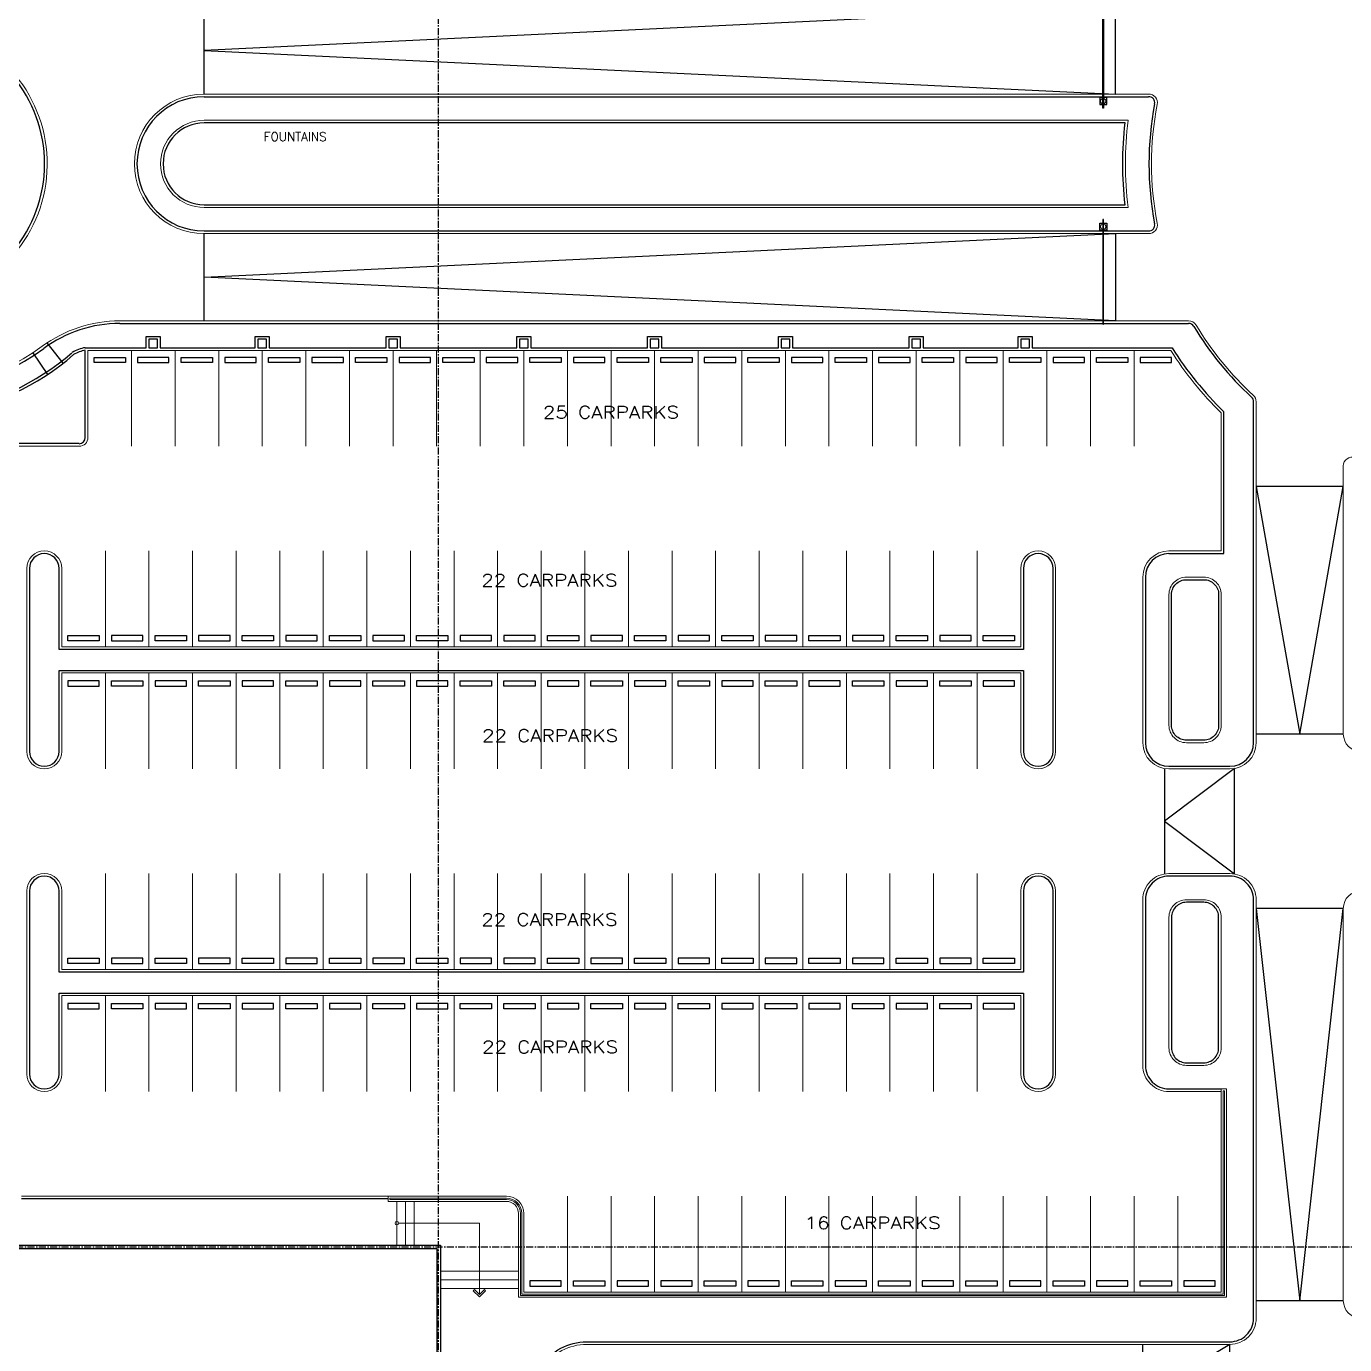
# Model space of a CAD drawing. Header units: inches. Extents: x 35355 to 94322, y -3056 to 38234.
# Drawn here: x 91272 to 92202, y 2186 to 3116 of the extents above; entities that cross this region are included whole.
import ezdxf
from ezdxf.enums import TextEntityAlignment as Align

# ---------------------------------------------------------------- set-up
doc = ezdxf.new("R2010")
doc.units = ezdxf.units.IN
doc.header["$MEASUREMENT"] = 0
doc.linetypes.add('CENTERX2', pattern=[4, 2.5, -0.5, 0.5, -0.5])
doc.linetypes.add('HIDDEN', pattern=[0.375, 0.25, -0.125])
for name, color, linetype in [('AR-AXIS', 9, 'CENTERX2'), ('AR-SHEET-NM', 4, 'Continuous'), ('CURB-2', 8, 'Continuous'), ('DOOR', 8, 'Continuous'), ('HIDDEN', 8, 'HIDDEN'), ('RAMP', 1, 'Continuous'), ('RETAINING WALL', 3, 'Continuous'), ('WHEEL BUMP', 6, 'Continuous')]:
    doc.layers.add(name, color=color, linetype=linetype)
for name, color, linetype, lineweight in [('CARLINE', 8, 'Continuous', 18), ('CURVE', 8, 'Continuous', 18), ('RAILING', 1, 'Continuous', 18), ('schematic lines', 110, 'Continuous', 25), ('STAIR', 8, 'Continuous', 18), ('WALL2', 4, 'Continuous', 18)]:
    doc.layers.add(name, color=color, linetype=linetype, lineweight=lineweight)
doc.styles.add('ROMANS', font='romans.shx', dxfattribs={"width": 0.85})

# ---------------------------------------------------------------- blocks, each defined once
blk = doc.blocks.new('AHHMS TEMPLATE')
at = {"layer": 'AR-AXIS', "color": 8, "ltscale": 2}
for p, q in [((-1490178.82, 81994.85), (-1490178.82, 85059.97)), ((-1492933, 82819.86), (-1488915.15, 82819.86))]:
    blk.add_line(p, q, dxfattribs=at)
at = {"layer": 'CARLINE', "color": 8}
for p, q in [((-1490395.6, 83384.73), (-1490395.6, 83452.42)), ((-1490364.84, 83384.73), (-1490364.84, 83452.42)), ((-1490334.07, 83384.73), (-1490334.07, 83452.42)), ((-1490303.31, 83384.73), (-1490303.31, 83452.42)), ((-1490272.54, 83384.73), (-1490272.54, 83452.42)), ((-1490241.77, 83384.73), (-1490241.77, 83452.42)), ((-1490211.01, 83384.73), (-1490211.01, 83452.42)), ((-1490180.24, 83384.73), (-1490180.24, 83452.42)), ((-1490149.47, 83384.73), (-1490149.47, 83452.42)), ((-1490118.71, 83384.73), (-1490118.71, 83452.42)), ((-1490087.94, 83384.73), (-1490087.94, 83452.42)), ((-1490057.17, 83384.73), (-1490057.17, 83452.42)), ((-1490026.41, 83384.73), (-1490026.41, 83452.42)), ((-1489995.64, 83384.73), (-1489995.64, 83452.42)), ((-1489964.87, 83384.73), (-1489964.87, 83452.42)), ((-1489934.11, 83384.73), (-1489934.11, 83452.42)), ((-1489903.34, 83384.73), (-1489903.34, 83452.42)), ((-1489872.57, 83384.73), (-1489872.57, 83452.42)), ((-1489841.81, 83384.73), (-1489841.81, 83452.42)), ((-1489811.04, 83384.73), (-1489811.04, 83452.42)), ((-1489780.27, 83384.73), (-1489780.27, 83452.42)), ((-1489749.51, 83384.73), (-1489749.51, 83452.42)), ((-1489718.74, 83384.73), (-1489718.74, 83452.42)), ((-1489687.97, 83384.73), (-1489687.97, 83452.42)), ((-1490414.06, 83243.21), (-1490414.06, 83310.89)), ((-1490383.3, 83243.21), (-1490383.3, 83310.89)), ((-1490352.53, 83243.21), (-1490352.53, 83310.89)), ((-1490321.77, 83243.21), (-1490321.77, 83310.89)), ((-1490291, 83243.21), (-1490291, 83310.89)), ((-1490260.23, 83243.21), (-1490260.23, 83310.89)), ((-1490229.47, 83243.21), (-1490229.47, 83310.89)), ((-1490198.7, 83243.21), (-1490198.7, 83310.89)), ((-1490167.93, 83243.21), (-1490167.93, 83310.89)), ((-1490137.17, 83243.21), (-1490137.17, 83310.89)), ((-1490106.4, 83243.21), (-1490106.4, 83310.89)), ((-1490075.63, 83243.21), (-1490075.63, 83310.89)), ((-1490044.87, 83243.21), (-1490044.87, 83310.89)), ((-1490014.1, 83243.21), (-1490014.1, 83310.89)), ((-1489983.33, 83243.21), (-1489983.33, 83310.89)), ((-1489952.57, 83243.21), (-1489952.57, 83310.89)), ((-1489921.8, 83243.21), (-1489921.8, 83310.89)), ((-1489891.03, 83243.21), (-1489891.03, 83310.89)), ((-1489860.27, 83243.21), (-1489860.27, 83310.89)), ((-1489829.5, 83243.21), (-1489829.5, 83310.89)), ((-1489798.73, 83243.21), (-1489798.73, 83310.89)), ((-1490414.06, 83157.06), (-1490414.06, 83224.75)), ((-1490383.3, 83157.06), (-1490383.3, 83224.75)), ((-1490352.53, 83157.06), (-1490352.53, 83224.75)), ((-1490321.77, 83157.06), (-1490321.77, 83224.75)), ((-1490291, 83157.06), (-1490291, 83224.75)), ((-1490260.23, 83157.06), (-1490260.23, 83224.75)), ((-1490229.47, 83157.06), (-1490229.47, 83224.75)), ((-1490198.7, 83157.06), (-1490198.7, 83224.75)), ((-1490167.93, 83157.06), (-1490167.93, 83224.75)), ((-1490137.17, 83224.75), (-1490137.17, 83157.06)), ((-1490106.4, 83224.75), (-1490106.4, 83157.06)), ((-1490075.63, 83224.75), (-1490075.63, 83157.06)), ((-1490044.87, 83224.75), (-1490044.87, 83157.06)), ((-1490014.1, 83224.75), (-1490014.1, 83157.06)), ((-1489983.33, 83224.75), (-1489983.33, 83157.06)), ((-1489952.57, 83224.75), (-1489952.57, 83157.06)), ((-1489921.8, 83224.75), (-1489921.8, 83157.06)), ((-1489891.03, 83224.75), (-1489891.03, 83157.06)), ((-1489860.27, 83224.75), (-1489860.27, 83157.06)), ((-1489829.5, 83224.75), (-1489829.5, 83157.06)), ((-1489798.73, 83224.75), (-1489798.73, 83157.06)), ((-1490414.06, 83015.53), (-1490414.06, 83083.22)), ((-1490383.3, 83015.53), (-1490383.3, 83083.22)), ((-1490352.53, 83015.53), (-1490352.53, 83083.22)), ((-1490321.77, 83015.53), (-1490321.77, 83083.22)), ((-1490291, 83015.53), (-1490291, 83083.22)), ((-1490260.23, 83015.53), (-1490260.23, 83083.22)), ((-1490229.47, 83015.53), (-1490229.47, 83083.22)), ((-1490198.7, 83015.53), (-1490198.7, 83083.22)), ((-1490167.93, 83015.53), (-1490167.93, 83083.22)), ((-1490137.17, 83015.53), (-1490137.17, 83083.22)), ((-1490106.4, 83015.53), (-1490106.4, 83083.22)), ((-1490075.63, 83015.53), (-1490075.63, 83083.22)), ((-1490044.87, 83015.53), (-1490044.87, 83083.22)), ((-1490014.1, 83015.53), (-1490014.1, 83083.22)), ((-1489983.33, 83015.53), (-1489983.33, 83083.22)), ((-1489952.57, 83015.53), (-1489952.57, 83083.22)), ((-1489921.8, 83015.53), (-1489921.8, 83083.22)), ((-1489891.03, 83015.53), (-1489891.03, 83083.22)), ((-1489860.27, 83015.53), (-1489860.27, 83083.22)), ((-1489829.5, 83015.53), (-1489829.5, 83083.22)), ((-1489798.73, 83015.53), (-1489798.73, 83083.22)), ((-1490414.06, 82929.39), (-1490414.06, 82997.07)), ((-1490383.3, 82929.39), (-1490383.3, 82997.07)), ((-1490352.53, 82929.39), (-1490352.53, 82997.07)), ((-1490321.77, 82929.39), (-1490321.77, 82997.07)), ((-1490291, 82929.39), (-1490291, 82997.07)), ((-1490260.23, 82929.39), (-1490260.23, 82997.07)), ((-1490229.47, 82929.39), (-1490229.47, 82997.07)), ((-1490198.7, 82929.39), (-1490198.7, 82997.07)), ((-1490167.93, 82929.39), (-1490167.93, 82997.07)), ((-1490137.17, 82997.07), (-1490137.17, 82929.39)), ((-1490106.4, 82997.07), (-1490106.4, 82929.39)), ((-1490075.63, 82997.07), (-1490075.63, 82929.39)), ((-1490044.87, 82997.07), (-1490044.87, 82929.39)), ((-1490014.1, 82997.07), (-1490014.1, 82929.39)), ((-1489983.33, 82997.07), (-1489983.33, 82929.39)), ((-1489952.57, 82997.07), (-1489952.57, 82929.39)), ((-1489921.8, 82997.07), (-1489921.8, 82929.39)), ((-1489891.03, 82997.07), (-1489891.03, 82929.39)), ((-1489860.27, 82997.07), (-1489860.27, 82929.39)), ((-1489829.5, 82997.07), (-1489829.5, 82929.39)), ((-1489798.73, 82997.07), (-1489798.73, 82929.39)), ((-1490087.94, 82787.86), (-1490087.94, 82855.55)), ((-1490057.17, 82787.86), (-1490057.17, 82855.55)), ((-1490026.41, 82787.86), (-1490026.41, 82855.55)), ((-1489995.64, 82787.86), (-1489995.64, 82855.55)), ((-1489964.87, 82787.86), (-1489964.87, 82855.55)), ((-1489934.11, 82787.86), (-1489934.11, 82855.55)), ((-1489903.34, 82787.86), (-1489903.34, 82855.55)), ((-1489872.57, 82787.86), (-1489872.57, 82855.55)), ((-1489841.81, 82787.86), (-1489841.81, 82855.55)), ((-1489811.04, 82787.86), (-1489811.04, 82855.55)), ((-1489780.27, 82787.86), (-1489780.27, 82855.55)), ((-1489749.51, 82787.86), (-1489749.51, 82855.55)), ((-1489718.74, 82787.86), (-1489718.74, 82855.55)), ((-1489687.97, 82787.86), (-1489687.97, 82855.55)), ((-1489657.21, 82787.86), (-1489657.21, 82855.55))]:
    blk.add_line(p, q, dxfattribs=at)
at = {"layer": 'CURB-2', "color": 8}
for p, q in [((-1490344.34, 83631.42), (-1489677.71, 83631.42)), ((-1490403.84, 83471.43), (-1489649.51, 83471.43)), ((-1490465.19, 83450.66), (-1490455, 83435.27)), ((-1490443.85, 83443.3), (-1490455.1, 83457.73)), ((-1490428.22, 83454.26), (-1490385.14, 83454.26)), ((-1490428.22, 83390.88), (-1490428.22, 83452.44)), ((-1490375.3, 83454.26), (-1490308.23, 83454.26)), ((-1490298.38, 83454.26), (-1490215.93, 83454.26)), ((-1490206.08, 83454.26), (-1490123.63, 83454.26)), ((-1490113.78, 83454.26), (-1490031.33, 83454.26)), ((-1490021.48, 83454.26), (-1489939.03, 83454.26)), ((-1489929.18, 83454.26), (-1489846.73, 83454.26)), ((-1489836.88, 83454.26), (-1489769.81, 83454.26)), ((-1489759.97, 83454.26), (-1489661.11, 83454.26)), ((-1489603.67, 83175.52), (-1489603.67, 83416.2)), ((-1489624.6, 83309.05), (-1489624.6, 83409.04)), ((-1490432.52, 83386.58), (-1490518.67, 83386.58)), ((-1489663.36, 83309.05), (-1489624.6, 83309.05)), ((-1489679.98, 83292.43), (-1489679.98, 83175.52)), ((-1489663.36, 83158.9), (-1489620.29, 83158.9)), ((-1490214.51, 82853.71), (-1490473.14, 82853.71))]:
    blk.add_line(p, q, dxfattribs=at)
for points in [[(-1489694.24, 83612.96), (-1490344.34, 83612.96, 0.999999), (-1490344.34, 83555.12), (-1489694.24, 83555.12, -0.060012)], [(-1490467.6, 83169.37, 1), (-1490446.68, 83169.37), (-1490446.68, 83226.59), (-1489766.12, 83226.59), (-1489766.12, 83169.37, 1), (-1489745.2, 83169.37), (-1489745.2, 83298.58, 1), (-1489766.12, 83298.58), (-1489766.12, 83241.36), (-1490446.68, 83241.36), (-1490446.68, 83298.58, 1), (-1490467.6, 83298.58)], [(-1489651.06, 83177.36, -0.414214), (-1489661.52, 83187.83), (-1489661.52, 83280.12, -0.414214), (-1489651.06, 83290.59), (-1489638.75, 83290.59, -0.414214), (-1489628.29, 83280.12), (-1489628.29, 83187.83, -0.414214), (-1489638.75, 83177.36)], [(-1490467.6, 82941.69, 1), (-1490446.68, 82941.69), (-1490446.68, 82998.92), (-1489766.12, 82998.92), (-1489766.12, 82941.69, 1), (-1489745.2, 82941.69), (-1489745.2, 83070.91, 1), (-1489766.12, 83070.91), (-1489766.12, 83013.69), (-1490446.68, 83013.69), (-1490446.68, 83070.91, 1), (-1490467.6, 83070.91)], [(-1489651.06, 83062.91, 0.414214), (-1489661.52, 83052.45), (-1489661.52, 82960.15, 0.414214), (-1489651.06, 82949.69), (-1489638.75, 82949.69, 0.414214), (-1489628.29, 82960.15), (-1489628.29, 83052.45, 0.414214), (-1489638.75, 83062.91)]]:
    blk.add_lwpolyline(points, format="xyb", close=True, dxfattribs=at)
for points in [[(-1490344.34, 83536.66), (-1489677.71, 83536.66, 0.471127), (-1489673.48, 83541.78, 0.471127)], [(-1490800.92, 82426.66), (-1490181.89, 82426.66), (-1490181.89, 82363.28, 0.414214), (-1490177.59, 82358.98), (-1490131.01, 82358.98, 0.414214), (-1490114.4, 82375.59), (-1490114.4, 82449.43, 0.148069), (-1490120.29, 82468.88), (-1490132.5, 82487.2, -0.148069), (-1490139.01, 82508.71), (-1490139.01, 82675.16, -0.148069), (-1490132.5, 82696.66), (-1490106.59, 82735.52, -0.250765), (-1490074.34, 82752.79), (-1489620.29, 82752.79, 0.414214), (-1489603.67, 82769.4), (-1489603.67, 83064.76, 0.414214), (-1489620.29, 83081.37), (-1489663.36, 83081.37, 0.414214), (-1489679.98, 83064.76), (-1489679.98, 82947.85, 0.414214), (-1489663.36, 82931.23), (-1489626.44, 82931.23)]]:
    blk.add_lwpolyline(points, format="xyb", dxfattribs=at)
for points in [[(-1490385.14, 83454.26), (-1490385.14, 83462.26), (-1490375.3, 83462.26), (-1490375.3, 83454.26)], [(-1490377.14, 83454.26), (-1490377.14, 83460.42), (-1490383.3, 83460.42), (-1490383.3, 83454.26), (-1490377.14, 83454.26)], [(-1490308.23, 83454.26), (-1490308.23, 83462.26), (-1490298.38, 83462.26), (-1490298.38, 83454.26)], [(-1490300.23, 83454.26), (-1490300.23, 83460.42), (-1490306.38, 83460.42), (-1490306.38, 83454.26), (-1490300.23, 83454.26)], [(-1490215.93, 83454.26), (-1490215.93, 83462.26), (-1490206.08, 83462.26), (-1490206.08, 83454.26)], [(-1490207.93, 83454.26), (-1490207.93, 83460.42), (-1490214.08, 83460.42), (-1490214.08, 83454.26), (-1490207.93, 83454.26)], [(-1490123.63, 83454.26), (-1490123.63, 83462.26), (-1490113.78, 83462.26), (-1490113.78, 83454.26)], [(-1490115.63, 83454.26), (-1490115.63, 83460.42), (-1490121.78, 83460.42), (-1490121.78, 83454.26), (-1490115.63, 83454.26)], [(-1490031.33, 83454.26), (-1490031.33, 83462.26), (-1490021.48, 83462.26), (-1490021.48, 83454.26)], [(-1490023.33, 83454.26), (-1490023.33, 83460.42), (-1490029.48, 83460.42), (-1490029.48, 83454.26), (-1490023.33, 83454.26)], [(-1489939.03, 83454.26), (-1489939.03, 83462.26), (-1489929.18, 83462.26), (-1489929.18, 83454.26)], [(-1489931.03, 83454.26), (-1489931.03, 83460.42), (-1489937.18, 83460.42), (-1489937.18, 83454.26), (-1489931.03, 83454.26)], [(-1489846.73, 83454.26), (-1489846.73, 83462.26), (-1489836.88, 83462.26), (-1489836.88, 83454.26)], [(-1489838.73, 83454.26), (-1489838.73, 83460.42), (-1489844.88, 83460.42), (-1489844.88, 83454.26), (-1489838.73, 83454.26)], [(-1489769.81, 83454.26), (-1489769.81, 83462.26), (-1489759.97, 83462.26), (-1489759.97, 83454.26)], [(-1489761.81, 83454.26), (-1489761.81, 83460.42), (-1489767.97, 83460.42), (-1489767.97, 83454.26), (-1489761.81, 83454.26)]]:
    blk.add_lwpolyline(points, dxfattribs=at)
for centre, radius, start, end in [((-1490553.55, 83584.04), 96.61, 280.88942, 79.11058), ((-1490344.34, 83584.04), 47.38, 90, 270), ((-1489677.71, 83627.11), 4.31, 349.09452, 90), ((-1489454.15, 83584.04), 223.36, 169.09452, 190.90548), ((-1490553.55, 83584.04), 161.83, 217.45058, 306.40152), ((-1490403.84, 83380.98), 90.45, 90, 126.40152), ((-1489649.51, 83467.12), 4.31, 30.89815, 90), ((-1489454.15, 83584.04), 223.36, 210.89815, 227.49337), ((-1490553.55, 83584.04), 176.6, 278.66232, 311.0169), ((-1490424.87, 83430.77), 23.78, 98.09059, 121.84617), ((-1490424.87, 83430.77), 21.93, 98.77674, 121.84617), ((-1489454.15, 83584.04), 244.29, 212.08889, 225.7546), ((-1490553.55, 83584.04), 178.45, 278.66232, 311.0169), ((-1489607.98, 83416.2), 4.31, 0, 47.49337), ((-1490432.52, 83390.88), 4.31, 270, 0), ((-1489663.36, 83292.43), 16.61, 90, 180), ((-1489663.36, 83175.52), 16.61, 180, 270), ((-1489620.29, 83175.52), 16.61, 270, 0)]:
    blk.add_arc(centre, radius, start, end, dxfattribs=at)
at = {"layer": 'CURVE', "color": 8}
for p, q in [((-1490344.34, 83633.26), (-1489677.71, 83633.26)), ((-1490403.84, 83473.28), (-1489649.51, 83473.28)), ((-1490426.37, 83452.42), (-1489662.13, 83452.42)), ((-1490426.37, 83390.88), (-1490426.37, 83452.42)), ((-1489601.83, 83175.52), (-1489601.83, 83416.2)), ((-1489626.44, 83310.89), (-1489626.44, 83408.26)), ((-1490432.52, 83384.73), (-1490518.67, 83384.73)), ((-1489663.36, 83310.89), (-1489626.44, 83310.89)), ((-1490469.44, 83169.37), (-1490469.44, 83298.58)), ((-1490444.83, 83243.21), (-1490444.83, 83298.58)), ((-1489767.97, 83243.21), (-1489767.97, 83298.58)), ((-1489743.35, 83169.37), (-1489743.35, 83298.58)), ((-1489681.82, 83292.43), (-1489681.82, 83175.52)), ((-1490444.83, 83243.21), (-1489767.97, 83243.21)), ((-1490444.83, 83224.75), (-1489767.97, 83224.75)), ((-1490444.83, 83169.37), (-1490444.83, 83224.75)), ((-1489767.97, 83224.75), (-1489767.97, 83169.37)), ((-1489663.36, 83157.06), (-1489620.29, 83157.06)), ((-1490214.51, 82855.55), (-1490473.14, 82855.55))]:
    blk.add_line(p, q, dxfattribs=at)
for points in [[(-1489692.15, 83614.8), (-1490344.34, 83614.8, 0.999999), (-1490344.34, 83553.27), (-1489692.15, 83553.27, -0.064368), (-1489692.15, 83614.8)], [(-1490344.34, 83534.81), (-1489677.71, 83534.81, 0.471127), (-1489671.67, 83542.13)], [(-1489531.98, 83376.64, 0.014289), (-1489520.01, 83372.53, -0.328322), (-1489515.68, 83366.66), (-1489515.68, 83181.67, -1), (-1489540.3, 83181.67), (-1489540.3, 83370.88, -0.523732), (-1489531.98, 83376.64)], [(-1489651.06, 83175.52, -0.414214), (-1489663.36, 83187.83), (-1489663.36, 83280.12, -0.414214), (-1489651.06, 83292.43), (-1489638.75, 83292.43, -0.414214), (-1489626.44, 83280.12), (-1489626.44, 83187.83, -0.414214), (-1489638.75, 83175.52), (-1489651.06, 83175.52)], [(-1490799.07, 82424.82), (-1490183.74, 82424.82), (-1490183.74, 82363.28, 0.414214), (-1490177.59, 82357.13), (-1490131.01, 82357.13, 0.414214), (-1490112.55, 82375.59), (-1490112.55, 82449.43, 0.148069), (-1490118.75, 82469.91), (-1490130.97, 82488.23, -0.148069), (-1490137.17, 82508.71), (-1490137.17, 82675.16, -0.148069), (-1490130.97, 82695.64), (-1490105.06, 82734.5, -0.250765), (-1490074.34, 82750.94), (-1489620.29, 82750.94, 0.414214), (-1489601.83, 82769.4), (-1489601.83, 83064.76, 0.414214), (-1489620.29, 83083.22), (-1489663.36, 83083.22, 0.414214), (-1489681.82, 83064.76), (-1489681.82, 82947.85, 0.414214), (-1489663.36, 82929.39), (-1489626.44, 82929.39)], [(-1490469.44, 82941.69, 1), (-1490444.83, 82941.69), (-1490444.83, 82997.07), (-1489767.97, 82997.07), (-1489767.97, 82941.69, 1), (-1489743.35, 82941.69), (-1489743.35, 83070.91, 1), (-1489767.97, 83070.91), (-1489767.97, 83015.53), (-1490444.83, 83015.53), (-1490444.83, 83070.91, 1), (-1490469.44, 83070.91), (-1490469.44, 82941.69)], [(-1489540.3, 83058.61, -1), (-1489515.68, 83058.61), (-1489515.68, 82781.71, -1), (-1489540.3, 82781.71), (-1489540.3, 83058.61)], [(-1489651.06, 83064.76, 0.414214), (-1489663.36, 83052.45), (-1489663.36, 82960.15, 0.414214), (-1489651.06, 82947.85), (-1489638.75, 82947.85, 0.414214), (-1489626.44, 82960.15), (-1489626.44, 83052.45, 0.414214), (-1489638.75, 83064.76), (-1489651.06, 83064.76)]]:
    blk.add_lwpolyline(points, format="xyb", dxfattribs=at)
for centre, radius, start, end in [((-1490553.55, 83584.04), 98.45, 279.35814, 79.31716), ((-1490344.34, 83584.04), 49.23, 90, 270), ((-1489709.76, 83628.34), 1.86, 99.528, 260.472), ((-1489709.76, 83628.34), 1.86, 279.528, 80.472), ((-1489677.71, 83627.11), 6.15, 349.09452, 90), ((-1489454.15, 83584.04), 221.52, 169.09452, 190.90548), ((-1489709.76, 83539.73), 1.86, 99.528, 260.472), ((-1489709.76, 83539.73), 1.86, 279.528, 80.472), ((-1490553.55, 83584.04), 159.99, 217.45058, 306.40152), ((-1490403.84, 83380.98), 92.3, 90, 126.40152), ((-1489649.51, 83467.12), 6.15, 30.89815, 90), ((-1489454.15, 83584.04), 221.52, 210.89815, 227.49337), ((-1489454.15, 83584.04), 246.13, 212.32696, 225.57299), ((-1489607.98, 83416.2), 6.15, 0, 47.49337), ((-1490432.52, 83390.88), 6.15, 270, 0), ((-1490457.14, 83298.58), 12.31, 0, 180), ((-1489755.66, 83298.58), 12.31, 0, 180), ((-1489663.36, 83292.43), 18.46, 90, 180), ((-1489663.36, 83175.52), 18.46, 180, 270), ((-1489620.29, 83175.52), 18.46, 270, 0), ((-1490457.14, 83169.37), 12.31, 180, 0), ((-1489755.66, 83169.37), 12.31, 180, 0)]:
    blk.add_arc(centre, radius, start, end, dxfattribs=at)
at = {"layer": 'DOOR', "color": 8}
for points in [[(-1489710.07, 83697.26), (-1489709.45, 83697.26), (-1489709.45, 83623.42), (-1489710.07, 83623.42)], [(-1489710.07, 83470.82), (-1489709.45, 83470.82), (-1489709.45, 83544.66), (-1489710.07, 83544.66)]]:
    blk.add_lwpolyline(points, close=True, dxfattribs=at)
at = {"layer": 'HIDDEN', "color": 8}
blk.add_lwpolyline([(-1490805.22, 82821.09), (-1490177.59, 82821.09), (-1490177.59, 82821.09), (-1490177.59, 82459.28), (-1490805.22, 82459.28), (-1490805.22, 82821.09)], dxfattribs=at)
blk.add_lwpolyline([(-1490802.76, 82818.63), (-1490180.05, 82818.63), (-1490180.05, 82461.74), (-1490802.76, 82461.74)], close=True, dxfattribs=at)
at = {"layer": 'RAILING', "color": 8}
for p, q in [((-1489625.06, 82929.88), (-1489625.06, 82786.48)), ((-1489624.13, 82929.88), (-1489625.06, 82929.88)), ((-1489624.13, 82929.88), (-1489624.13, 82785.55)), ((-1490131.01, 82854.17), (-1490213.28, 82854.17)), ((-1490213.28, 82854.17), (-1490213.28, 82853.25)), ((-1490131.01, 82853.25), (-1490213.28, 82853.25)), ((-1490121.01, 82843.25), (-1490121.01, 82785.55)), ((-1490120.09, 82843.25), (-1490120.09, 82786.48)), ((-1490121.01, 82785.55), (-1489624.13, 82785.55)), ((-1490120.09, 82786.48), (-1489625.06, 82786.48))]:
    blk.add_line(p, q, dxfattribs=at)
for radius in [10.92, 10]:
    blk.add_arc((-1490131.01, 82843.25), radius, 0, 90, dxfattribs=at)
at = {"layer": 'RAMP', "color": 8}
for p, q in [((-1489540.3, 83181.67), (-1489601.83, 83181.67)), ((-1489666.44, 83157.06), (-1489666.44, 83083.22)), ((-1489540.3, 82781.71), (-1489601.83, 82781.71)), ((-1489681.82, 82677.1), (-1489681.82, 82750.94))]:
    blk.add_line(p, q, dxfattribs=at)
for points in [[(-1490344.34, 83633.26), (-1490344.34, 83694.8)], [(-1489701.15, 83694.8), (-1490344.34, 83664.03), (-1489701.15, 83633.26), (-1489701.15, 83694.8)], [(-1489701.15, 83473.28), (-1490344.34, 83504.04), (-1489701.15, 83534.81), (-1489701.15, 83473.28)], [(-1490344.34, 83473.28), (-1490344.34, 83534.81)], [(-1489701.15, 83534.81), (-1489701.15, 83473.28)], [(-1489601.74, 83356.36), (-1489571.06, 83181.67), (-1489540.3, 83356.36), (-1489601.74, 83356.36)], [(-1489617.21, 83082.96), (-1489617.21, 83157.34), (-1489666.44, 83120.14), (-1489617.21, 83082.96)], [(-1489601.83, 83058.61), (-1489571.06, 82781.71), (-1489540.3, 83058.61), (-1489601.83, 83058.61)], [(-1489620.29, 82750.94), (-1489681.82, 82714.02), (-1489620.29, 82677.1), (-1489620.29, 82750.94)]]:
    blk.add_lwpolyline(points, dxfattribs=at)
at = {"layer": 'RETAINING WALL', "color": 8}
for points in [[(-1489712.22, 83630.8), (-1489712.22, 83625.88), (-1489707.3, 83625.88), (-1489707.3, 83630.8)], [(-1489712.22, 83537.27), (-1489712.22, 83542.19), (-1489707.3, 83542.19), (-1489707.3, 83537.27)]]:
    blk.add_lwpolyline(points, close=True, dxfattribs=at)
at = {"layer": 'STAIR', "color": 8}
for p, q in [((-1490208.35, 82821.09), (-1490208.35, 82851.86)), ((-1490202.2, 82821.09), (-1490202.2, 82851.86)), ((-1490196.05, 82821.09), (-1490196.05, 82851.86)), ((-1490207.12, 82836.48), (-1490149.99, 82836.48)), ((-1490149.99, 82786.23), (-1490149.99, 82836.48)), ((-1490122.4, 82802.63), (-1490177.59, 82802.63)), ((-1490122.4, 82796.48), (-1490177.59, 82796.48)), ((-1490122.4, 82790.33), (-1490177.59, 82790.33)), ((-1490154.34, 82788.84), (-1490153.47, 82789.71)), ((-1490149.99, 82784.49), (-1490154.34, 82788.84)), ((-1490149.99, 82786.23), (-1490153.47, 82789.71)), ((-1490149.99, 82786.23), (-1490146.51, 82789.71)), ((-1490149.99, 82784.49), (-1490145.64, 82788.84)), ((-1490145.64, 82788.84), (-1490146.51, 82789.71))]:
    blk.add_line(p, q, dxfattribs=at)
blk.add_circle((-1490208.35, 82836.48), 1.23, dxfattribs=at)
at = {"layer": 'WALL2', "color": 8}
for p, q in [((-1489626.44, 82787.86), (-1489626.44, 82931.23)), ((-1489626.44, 82931.23), (-1489622.75, 82931.23)), ((-1489622.75, 82784.17), (-1489622.75, 82931.23)), ((-1490131.01, 82855.55), (-1490214.51, 82855.55)), ((-1490214.51, 82851.86), (-1490214.51, 82855.55)), ((-1490131.01, 82851.86), (-1490214.51, 82851.86)), ((-1490122.4, 82784.17), (-1490122.4, 82843.25)), ((-1490118.71, 82787.86), (-1490118.71, 82843.25)), ((-1490122.4, 82784.17), (-1489622.75, 82784.17)), ((-1490118.71, 82787.86), (-1489626.44, 82787.86))]:
    blk.add_line(p, q, dxfattribs=at)
for radius in [12.31, 8.61]:
    blk.add_arc((-1490131.01, 82843.25), radius, 0, 90, dxfattribs=at)
at = {"layer": 'WHEEL BUMP', "color": 8}
for points in [[(-1490399.91, 83447.49), (-1490399.91, 83443.8), (-1490422.06, 83443.8), (-1490422.06, 83447.49)], [(-1490391.3, 83447.49), (-1490391.3, 83443.8), (-1490369.15, 83443.8), (-1490369.15, 83447.49)], [(-1490338.38, 83447.49), (-1490338.38, 83443.8), (-1490360.53, 83443.8), (-1490360.53, 83447.49)], [(-1490329.76, 83447.49), (-1490329.76, 83443.8), (-1490307.61, 83443.8), (-1490307.61, 83447.49)], [(-1490276.85, 83447.49), (-1490276.85, 83443.8), (-1490299, 83443.8), (-1490299, 83447.49)], [(-1490268.23, 83447.49), (-1490268.23, 83443.8), (-1490246.08, 83443.8), (-1490246.08, 83447.49)], [(-1490215.31, 83447.49), (-1490215.31, 83443.8), (-1490237.46, 83443.8), (-1490237.46, 83447.49)], [(-1490206.7, 83447.49), (-1490206.7, 83443.8), (-1490184.55, 83443.8), (-1490184.55, 83447.49)], [(-1490153.78, 83447.49), (-1490153.78, 83443.8), (-1490175.93, 83443.8), (-1490175.93, 83447.49)], [(-1490145.17, 83447.49), (-1490145.17, 83443.8), (-1490123.01, 83443.8), (-1490123.01, 83447.49)], [(-1490092.25, 83447.49), (-1490092.25, 83443.8), (-1490114.4, 83443.8), (-1490114.4, 83447.49)], [(-1490083.63, 83447.49), (-1490083.63, 83443.8), (-1490061.48, 83443.8), (-1490061.48, 83447.49)], [(-1490030.71, 83447.49), (-1490030.71, 83443.8), (-1490052.87, 83443.8), (-1490052.87, 83447.49)], [(-1489999.95, 83447.49), (-1489999.95, 83443.8), (-1490022.1, 83443.8), (-1490022.1, 83447.49)], [(-1489991.33, 83447.49), (-1489991.33, 83443.8), (-1489969.18, 83443.8), (-1489969.18, 83447.49)], [(-1489938.41, 83447.49), (-1489938.41, 83443.8), (-1489960.57, 83443.8), (-1489960.57, 83447.49)], [(-1489929.8, 83447.49), (-1489929.8, 83443.8), (-1489907.65, 83443.8), (-1489907.65, 83447.49)], [(-1489876.88, 83447.49), (-1489876.88, 83443.8), (-1489899.03, 83443.8), (-1489899.03, 83447.49)], [(-1489868.27, 83447.49), (-1489868.27, 83443.8), (-1489846.11, 83443.8), (-1489846.11, 83447.49)], [(-1489815.35, 83447.49), (-1489815.35, 83443.8), (-1489837.5, 83443.8), (-1489837.5, 83447.49)], [(-1489806.73, 83447.49), (-1489806.73, 83443.8), (-1489784.58, 83443.8), (-1489784.58, 83447.49)], [(-1489753.82, 83447.49), (-1489753.82, 83443.8), (-1489775.97, 83443.8), (-1489775.97, 83447.49)], [(-1489745.2, 83447.49), (-1489745.2, 83443.8), (-1489723.05, 83443.8), (-1489723.05, 83447.49)], [(-1489692.28, 83447.49), (-1489692.28, 83443.8), (-1489714.43, 83443.8), (-1489714.43, 83447.49)], [(-1489683.67, 83447.49), (-1489683.67, 83443.8), (-1489661.52, 83443.8), (-1489661.52, 83447.49)], [(-1490440.52, 83247.43), (-1490440.52, 83251.12), (-1490418.37, 83251.12), (-1490418.37, 83247.43)], [(-1490387.61, 83247.43), (-1490387.61, 83251.12), (-1490409.76, 83251.12), (-1490409.76, 83247.43)], [(-1490378.99, 83247.43), (-1490378.99, 83251.12), (-1490356.84, 83251.12), (-1490356.84, 83247.43)], [(-1490326.07, 83247.43), (-1490326.07, 83251.12), (-1490348.22, 83251.12), (-1490348.22, 83247.43)], [(-1490317.46, 83247.43), (-1490317.46, 83251.12), (-1490295.31, 83251.12), (-1490295.31, 83247.43)], [(-1490264.54, 83247.43), (-1490264.54, 83251.12), (-1490286.69, 83251.12), (-1490286.69, 83247.43)], [(-1490255.92, 83247.43), (-1490255.92, 83251.12), (-1490233.77, 83251.12), (-1490233.77, 83247.43)], [(-1490203.01, 83247.43), (-1490203.01, 83251.12), (-1490225.16, 83251.12), (-1490225.16, 83247.43)], [(-1490194.39, 83247.43), (-1490194.39, 83251.12), (-1490172.24, 83251.12), (-1490172.24, 83247.43)], [(-1490141.47, 83247.43), (-1490141.47, 83251.12), (-1490163.63, 83251.12), (-1490163.63, 83247.43)], [(-1490110.71, 83247.43), (-1490110.71, 83251.12), (-1490132.86, 83251.12), (-1490132.86, 83247.43)], [(-1490102.09, 83247.43), (-1490102.09, 83251.12), (-1490079.94, 83251.12), (-1490079.94, 83247.43)], [(-1490049.17, 83247.43), (-1490049.17, 83251.12), (-1490071.33, 83251.12), (-1490071.33, 83247.43)], [(-1490040.56, 83247.43), (-1490040.56, 83251.12), (-1490018.41, 83251.12), (-1490018.41, 83247.43)], [(-1489987.64, 83247.43), (-1489987.64, 83251.12), (-1490009.79, 83251.12), (-1490009.79, 83247.43)], [(-1489979.03, 83247.43), (-1489979.03, 83251.12), (-1489956.87, 83251.12), (-1489956.87, 83247.43)], [(-1489926.11, 83247.43), (-1489926.11, 83251.12), (-1489948.26, 83251.12), (-1489948.26, 83247.43)], [(-1489917.49, 83247.43), (-1489917.49, 83251.12), (-1489895.34, 83251.12), (-1489895.34, 83247.43)], [(-1489864.57, 83247.43), (-1489864.57, 83251.12), (-1489886.73, 83251.12), (-1489886.73, 83247.43)], [(-1489855.96, 83247.43), (-1489855.96, 83251.12), (-1489833.81, 83251.12), (-1489833.81, 83247.43)], [(-1489803.04, 83247.43), (-1489803.04, 83251.12), (-1489825.19, 83251.12), (-1489825.19, 83247.43)], [(-1489794.43, 83247.43), (-1489794.43, 83251.12), (-1489772.28, 83251.12), (-1489772.28, 83247.43)], [(-1490440.52, 83219.12), (-1490440.52, 83215.43), (-1490418.37, 83215.43), (-1490418.37, 83219.12)], [(-1490387.61, 83219.12), (-1490387.61, 83215.43), (-1490409.76, 83215.43), (-1490409.76, 83219.12)], [(-1490378.99, 83219.12), (-1490378.99, 83215.43), (-1490356.84, 83215.43), (-1490356.84, 83219.12)], [(-1490326.07, 83219.12), (-1490326.07, 83215.43), (-1490348.22, 83215.43), (-1490348.22, 83219.12)], [(-1490317.46, 83219.12), (-1490317.46, 83215.43), (-1490295.31, 83215.43), (-1490295.31, 83219.12)], [(-1490264.54, 83219.12), (-1490264.54, 83215.43), (-1490286.69, 83215.43), (-1490286.69, 83219.12)], [(-1490255.92, 83219.12), (-1490255.92, 83215.43), (-1490233.77, 83215.43), (-1490233.77, 83219.12)], [(-1490203.01, 83219.12), (-1490203.01, 83215.43), (-1490225.16, 83215.43), (-1490225.16, 83219.12)], [(-1490194.39, 83219.12), (-1490194.39, 83215.43), (-1490172.24, 83215.43), (-1490172.24, 83219.12)], [(-1490141.47, 83219.12), (-1490141.47, 83215.43), (-1490163.63, 83215.43), (-1490163.63, 83219.12)], [(-1490110.71, 83219.12), (-1490110.71, 83215.43), (-1490132.86, 83215.43), (-1490132.86, 83219.12)], [(-1490102.09, 83219.12), (-1490102.09, 83215.43), (-1490079.94, 83215.43), (-1490079.94, 83219.12)], [(-1490049.17, 83219.12), (-1490049.17, 83215.43), (-1490071.33, 83215.43), (-1490071.33, 83219.12)], [(-1490040.56, 83219.12), (-1490040.56, 83215.43), (-1490018.41, 83215.43), (-1490018.41, 83219.12)], [(-1489987.64, 83219.12), (-1489987.64, 83215.43), (-1490009.79, 83215.43), (-1490009.79, 83219.12)], [(-1489979.03, 83219.12), (-1489979.03, 83215.43), (-1489956.87, 83215.43), (-1489956.87, 83219.12)], [(-1489926.11, 83219.12), (-1489926.11, 83215.43), (-1489948.26, 83215.43), (-1489948.26, 83219.12)], [(-1489917.49, 83219.12), (-1489917.49, 83215.43), (-1489895.34, 83215.43), (-1489895.34, 83219.12)], [(-1489864.57, 83219.12), (-1489864.57, 83215.43), (-1489886.73, 83215.43), (-1489886.73, 83219.12)], [(-1489855.96, 83219.12), (-1489855.96, 83215.43), (-1489833.81, 83215.43), (-1489833.81, 83219.12)], [(-1489803.04, 83219.12), (-1489803.04, 83215.43), (-1489825.19, 83215.43), (-1489825.19, 83219.12)], [(-1489794.43, 83219.12), (-1489794.43, 83215.43), (-1489772.28, 83215.43), (-1489772.28, 83219.12)], [(-1490440.52, 83019.75), (-1490440.52, 83023.45), (-1490418.37, 83023.45), (-1490418.37, 83019.75)], [(-1490387.61, 83019.75), (-1490387.61, 83023.45), (-1490409.76, 83023.45), (-1490409.76, 83019.75)], [(-1490378.99, 83019.75), (-1490378.99, 83023.45), (-1490356.84, 83023.45), (-1490356.84, 83019.75)], [(-1490326.07, 83019.75), (-1490326.07, 83023.45), (-1490348.22, 83023.45), (-1490348.22, 83019.75)], [(-1490317.46, 83019.75), (-1490317.46, 83023.45), (-1490295.31, 83023.45), (-1490295.31, 83019.75)], [(-1490264.54, 83019.75), (-1490264.54, 83023.45), (-1490286.69, 83023.45), (-1490286.69, 83019.75)], [(-1490255.92, 83019.75), (-1490255.92, 83023.45), (-1490233.77, 83023.45), (-1490233.77, 83019.75)], [(-1490203.01, 83019.75), (-1490203.01, 83023.45), (-1490225.16, 83023.45), (-1490225.16, 83019.75)], [(-1490194.39, 83019.75), (-1490194.39, 83023.45), (-1490172.24, 83023.45), (-1490172.24, 83019.75)], [(-1490141.47, 83019.75), (-1490141.47, 83023.45), (-1490163.63, 83023.45), (-1490163.63, 83019.75)], [(-1490110.71, 83019.75), (-1490110.71, 83023.45), (-1490132.86, 83023.45), (-1490132.86, 83019.75)], [(-1490102.09, 83019.75), (-1490102.09, 83023.45), (-1490079.94, 83023.45), (-1490079.94, 83019.75)], [(-1490049.17, 83019.75), (-1490049.17, 83023.45), (-1490071.33, 83023.45), (-1490071.33, 83019.75)], [(-1490040.56, 83019.75), (-1490040.56, 83023.45), (-1490018.41, 83023.45), (-1490018.41, 83019.75)], [(-1489987.64, 83019.75), (-1489987.64, 83023.45), (-1490009.79, 83023.45), (-1490009.79, 83019.75)], [(-1489979.03, 83019.75), (-1489979.03, 83023.45), (-1489956.87, 83023.45), (-1489956.87, 83019.75)], [(-1489926.11, 83019.75), (-1489926.11, 83023.45), (-1489948.26, 83023.45), (-1489948.26, 83019.75)], [(-1489917.49, 83019.75), (-1489917.49, 83023.45), (-1489895.34, 83023.45), (-1489895.34, 83019.75)], [(-1489864.57, 83019.75), (-1489864.57, 83023.45), (-1489886.73, 83023.45), (-1489886.73, 83019.75)], [(-1489855.96, 83019.75), (-1489855.96, 83023.45), (-1489833.81, 83023.45), (-1489833.81, 83019.75)], [(-1489803.04, 83019.75), (-1489803.04, 83023.45), (-1489825.19, 83023.45), (-1489825.19, 83019.75)], [(-1489794.43, 83019.75), (-1489794.43, 83023.45), (-1489772.28, 83023.45), (-1489772.28, 83019.75)], [(-1490440.52, 82991.45), (-1490440.52, 82987.76), (-1490418.37, 82987.76), (-1490418.37, 82991.45)], [(-1490387.61, 82991.45), (-1490387.61, 82987.76), (-1490409.76, 82987.76), (-1490409.76, 82991.45)], [(-1490378.99, 82991.45), (-1490378.99, 82987.76), (-1490356.84, 82987.76), (-1490356.84, 82991.45)], [(-1490326.07, 82991.45), (-1490326.07, 82987.76), (-1490348.22, 82987.76), (-1490348.22, 82991.45)], [(-1490317.46, 82991.45), (-1490317.46, 82987.76), (-1490295.31, 82987.76), (-1490295.31, 82991.45)], [(-1490264.54, 82991.45), (-1490264.54, 82987.76), (-1490286.69, 82987.76), (-1490286.69, 82991.45)], [(-1490255.92, 82991.45), (-1490255.92, 82987.76), (-1490233.77, 82987.76), (-1490233.77, 82991.45)], [(-1490203.01, 82991.45), (-1490203.01, 82987.76), (-1490225.16, 82987.76), (-1490225.16, 82991.45)], [(-1490194.39, 82991.45), (-1490194.39, 82987.76), (-1490172.24, 82987.76), (-1490172.24, 82991.45)], [(-1490141.47, 82991.45), (-1490141.47, 82987.76), (-1490163.63, 82987.76), (-1490163.63, 82991.45)], [(-1490110.71, 82991.45), (-1490110.71, 82987.76), (-1490132.86, 82987.76), (-1490132.86, 82991.45)], [(-1490102.09, 82991.45), (-1490102.09, 82987.76), (-1490079.94, 82987.76), (-1490079.94, 82991.45)], [(-1490049.17, 82991.45), (-1490049.17, 82987.76), (-1490071.33, 82987.76), (-1490071.33, 82991.45)], [(-1490040.56, 82991.45), (-1490040.56, 82987.76), (-1490018.41, 82987.76), (-1490018.41, 82991.45)], [(-1489987.64, 82991.45), (-1489987.64, 82987.76), (-1490009.79, 82987.76), (-1490009.79, 82991.45)], [(-1489979.03, 82991.45), (-1489979.03, 82987.76), (-1489956.87, 82987.76), (-1489956.87, 82991.45)], [(-1489926.11, 82991.45), (-1489926.11, 82987.76), (-1489948.26, 82987.76), (-1489948.26, 82991.45)], [(-1489917.49, 82991.45), (-1489917.49, 82987.76), (-1489895.34, 82987.76), (-1489895.34, 82991.45)], [(-1489864.57, 82991.45), (-1489864.57, 82987.76), (-1489886.73, 82987.76), (-1489886.73, 82991.45)], [(-1489855.96, 82991.45), (-1489855.96, 82987.76), (-1489833.81, 82987.76), (-1489833.81, 82991.45)], [(-1489803.04, 82991.45), (-1489803.04, 82987.76), (-1489825.19, 82987.76), (-1489825.19, 82991.45)], [(-1489794.43, 82991.45), (-1489794.43, 82987.76), (-1489772.28, 82987.76), (-1489772.28, 82991.45)], [(-1490092.25, 82792.08), (-1490092.25, 82795.77), (-1490114.4, 82795.77), (-1490114.4, 82792.08)], [(-1490083.63, 82792.08), (-1490083.63, 82795.77), (-1490061.48, 82795.77), (-1490061.48, 82792.08)], [(-1490030.71, 82792.08), (-1490030.71, 82795.77), (-1490052.87, 82795.77), (-1490052.87, 82792.08)], [(-1489999.95, 82792.08), (-1489999.95, 82795.77), (-1490022.1, 82795.77), (-1490022.1, 82792.08)], [(-1489991.33, 82792.08), (-1489991.33, 82795.77), (-1489969.18, 82795.77), (-1489969.18, 82792.08)], [(-1489938.41, 82792.08), (-1489938.41, 82795.77), (-1489960.57, 82795.77), (-1489960.57, 82792.08)], [(-1489929.8, 82792.08), (-1489929.8, 82795.77), (-1489907.65, 82795.77), (-1489907.65, 82792.08)], [(-1489876.88, 82792.08), (-1489876.88, 82795.77), (-1489899.03, 82795.77), (-1489899.03, 82792.08)], [(-1489868.27, 82792.08), (-1489868.27, 82795.77), (-1489846.11, 82795.77), (-1489846.11, 82792.08)], [(-1489815.35, 82792.08), (-1489815.35, 82795.77), (-1489837.5, 82795.77), (-1489837.5, 82792.08)], [(-1489806.73, 82792.08), (-1489806.73, 82795.77), (-1489784.58, 82795.77), (-1489784.58, 82792.08)], [(-1489753.82, 82792.08), (-1489753.82, 82795.77), (-1489775.97, 82795.77), (-1489775.97, 82792.08)], [(-1489745.2, 82792.08), (-1489745.2, 82795.77), (-1489723.05, 82795.77), (-1489723.05, 82792.08)], [(-1489692.28, 82792.08), (-1489692.28, 82795.77), (-1489714.43, 82795.77), (-1489714.43, 82792.08)], [(-1489683.67, 82792.08), (-1489683.67, 82795.77), (-1489661.52, 82795.77), (-1489661.52, 82792.08)], [(-1489630.75, 82792.08), (-1489630.75, 82795.77), (-1489652.9, 82795.77), (-1489652.9, 82792.08)]]:
    blk.add_lwpolyline(points, close=True, dxfattribs=at)
at = {"layer": 'AR-SHEET-NM', "color": 8, "style": 'ROMANS'}
blk.add_text('FOUNTAINS', height=6.153, dxfattribs=at).set_placement((-1490280.05, 83603.21), align=Align.MIDDLE_CENTER)
at = {"layer": 'AR-SHEET-NM', "color": 8, "style": 'ROMANS', "width": 1.2}
for s, p in [('25 CARPARKS', (-1490057.17, 83408.71)), ('22 CARPARKS', (-1490100.67, 83290.19)), ('22 CARPARKS', (-1490100.17, 83180.5)), ('22 CARPARKS', (-1490100.67, 83050.73)), ('22 CARPARKS', (-1490100.17, 82960.83)), ('16 CARPARKS', (-1489872.57, 82836.69))]:
    blk.add_text(s, height=8.6146, dxfattribs=at).set_placement(p, align=Align.MIDDLE_CENTER)

msp = doc.modelspace()

# ---------------------------------------------------------------- block references
at = {"layer": 'schematic lines'}
msp.add_blockref('AHHMS TEMPLATE', (1581741.53, -80565.13), dxfattribs=at)

doc.saveas('drawing.dxf')
